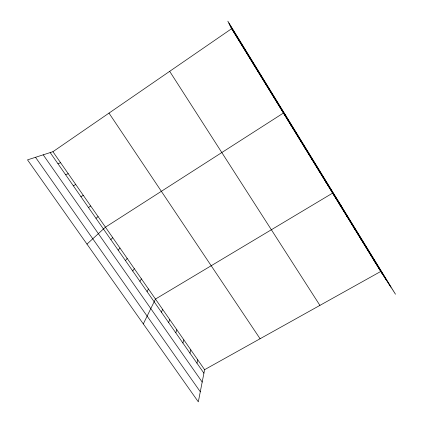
<?xml version="1.0" encoding="UTF-8"?>
<svg xmlns="http://www.w3.org/2000/svg" width="423" height="423" viewBox="0 0 423 423"><rect width="100%" height="100%" fill="white"/><g stroke="black" fill="none" stroke-linecap="round" stroke-linejoin="round"><path stroke-width="0.63" d="M52.928 151.704L204.605 369.676L198.318 401.85L27.511 159.862L52.928 151.704L231.63 28.685L227.817 21.15L395.489 294.218L380.763 271.455L231.63 28.685M196.959 363.183L197.731 359.793M189.948 353.126L190.81 349.847M182.889 342.995L183.836 339.828M175.783 332.795L176.819 329.744M168.624 322.522L169.755 319.587M161.412 312.179L162.638 309.366M143.307 323.918L155.474 299.066L332.626 193.105L341.736 206.678M147.056 291.584L148.473 289.004M139.913 281.332L141.419 278.873M132.722 271.011L134.324 268.674M125.478 260.616L127.18 258.405M118.186 250.152L119.984 248.063M110.842 239.614L112.735 237.652M86.979 244.108L105.443 227.167L283.442 113.031L286.45 116.642M95.995 218.316L98.099 216.613M88.497 207.556L90.702 205.98M80.941 196.716L83.252 195.278M204.605 369.676L380.763 271.455M73.332 185.797L75.749 184.497M65.671 174.805L68.198 173.642M57.956 163.733L60.589 162.712M290.627 124.727L291.045 125.271M297.755 136.333L298.273 137.036M304.835 147.854L305.448 148.716M35.516 157.293L200.291 391.777M43.204 154.823L202.189 382.048M311.857 159.291L312.565 160.306M50.184 152.581L203.923 373.176M318.831 170.643L319.635 171.807M325.758 181.911L326.646 183.228M108.997 113.105L260.082 338.744M339.658 204.547L340.732 206.154M346.638 215.904L347.796 217.66M353.559 227.177L354.812 229.081M360.438 238.371L361.776 240.417M367.259 249.48L368.687 251.664M374.038 260.51L375.545 262.831M169.681 71.328L319.91 305.385M229.023 23.54L390.852 287.048M230.181 25.819L386.395 280.163M231.217 27.876L382.35 273.914M238.9 40.381L239.201 41.01M246.519 52.785L246.715 53.24M254.086 65.1L254.17 65.38"/></g></svg>
